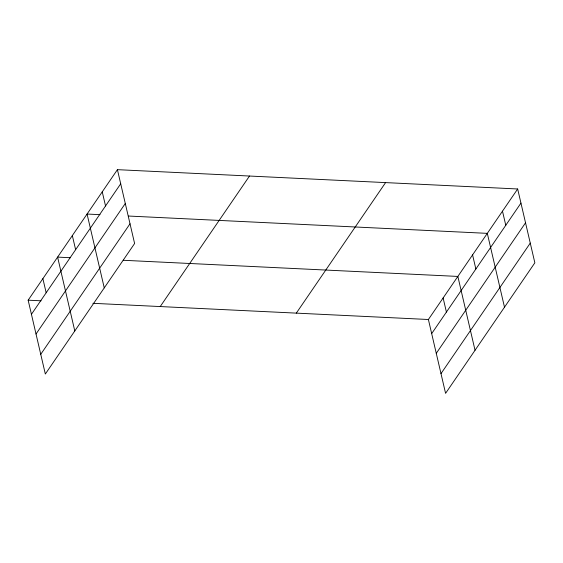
<?xml version="1.0" encoding="UTF-8"?>
<svg xmlns="http://www.w3.org/2000/svg" width="563" height="563" viewBox="0 0 563 563"><rect width="100%" height="100%" fill="white"/><g stroke="black" fill="none" stroke-linecap="round" stroke-linejoin="round"><path stroke-width="0.84" d="M117.421 169.66L134.606 243.498L45.336 374.022L28.15 300.185L117.421 169.66L517.664 188.978L534.85 262.815L445.579 393.34L428.394 319.502L517.664 188.978M31.437 314.295L120.707 183.777M36.018 334.007L125.296 203.482M40.747 354.31L130.018 223.792M160.23 306.553L249.5 176.036M296.314 313.127L385.585 182.602M431.68 333.613L520.951 203.095M436.269 353.325L525.539 222.8M440.991 373.628L530.262 243.11M100.017 214.665L87.068 214.039L104.254 287.876M128.505 216.037L487.312 233.356L504.497 307.194M70.558 257.734L57.609 257.108L74.795 330.953M123.22 260.275L457.853 276.426L475.038 350.27M28.15 300.185L41.099 300.804M92.895 303.309L428.394 319.502M502.492 211.167L505.778 225.284M472.582 254.891L475.869 269.008M443.123 297.961L446.41 312.078M102.248 191.849L105.534 205.967M72.338 235.573L75.625 249.691M42.879 278.643L46.166 292.76"/></g></svg>
